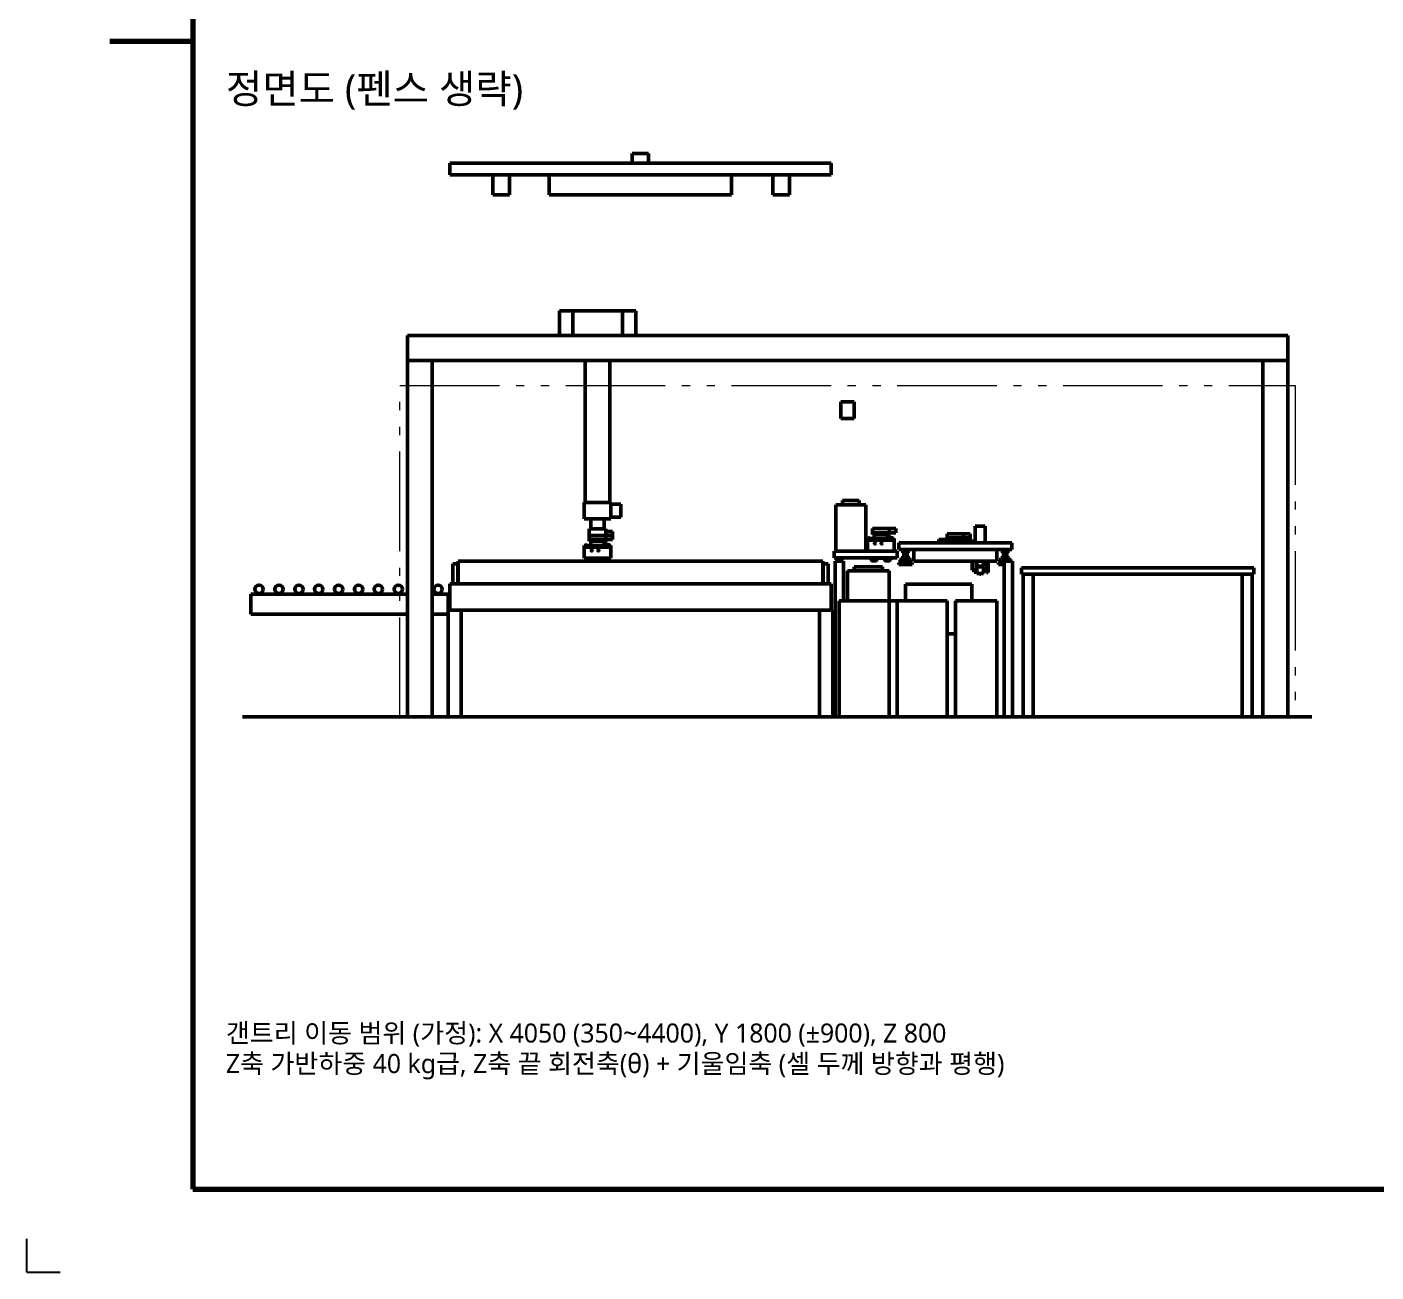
# Model space of a CAD drawing. Header units: millimetres. Extents: x 0 to 1800, y -680 to 297.
# Drawn here: x 0 to 162.8, y 0 to 150.2 of the extents above; entities that cross this region are included whole.
import ezdxf
from ezdxf.enums import TextEntityAlignment as Align

# ---------------------------------------------------------------- set-up
doc = ezdxf.new("R2010")
doc.units = ezdxf.units.MM
doc.linetypes.add('KS_PHANTOM', pattern=[20, 12, -2, 1, -2, 1, -2])
for name, color, linetype, lineweight in [('FRAME', 7, 'Continuous', 70), ('OUTLINE', 7, 'Continuous', 50), ('PHANTOM', 6, 'KS_PHANTOM', 18), ('TABLE', 7, 'Continuous', 25), ('TEXT', 7, 'Continuous', 25)]:
    doc.layers.add(name, color=color, linetype=linetype, lineweight=lineweight)
doc.styles.add('KS', font='malgun.ttf')

# ---------------------------------------------------------------- blocks, each defined once
blk = doc.blocks.new('D-01_R03_1of1')
at = {"layer": 'FRAME'}
blk.add_line((20, 148.5), (10, 148.5), dxfattribs=at)
blk.add_lwpolyline([(20, 10), (410, 10), (410, 287), (20, 287)], close=True, dxfattribs=at)
at = {"layer": 'OUTLINE'}
for p, q in [((51, 132.4), (51, 133.8)), ((51, 133.8), (97, 133.8)), ((73, 133.8), (73, 135)), ((73, 135), (75, 135)), ((75, 133.8), (75, 135)), ((97, 132.4), (97, 133.8)), ((51, 132.4), (56.2, 132.4)), ((56.2, 130), (56.2, 132.4)), ((56.2, 132.4), (58.2, 132.4)), ((58.2, 132.4), (63, 132.4)), ((58.2, 130), (58.2, 132.4)), ((63, 130), (63, 132.4)), ((63, 132.4), (85, 132.4)), ((85, 132.4), (90, 132.4)), ((85, 130), (85, 132.4)), ((90, 130), (90, 132.4)), ((90, 132.4), (92, 132.4)), ((92, 132.4), (97, 132.4)), ((92, 130), (92, 132.4)), ((56.2, 130), (58.2, 130)), ((63, 130), (85, 130)), ((90, 130), (92, 130)), ((64.23333, 113), (64.23333, 116)), ((64.23333, 116), (65.83333, 116)), ((65.83333, 113), (65.83333, 116)), ((65.83333, 116), (71.83333, 116)), ((71.83333, 113), (71.83333, 116)), ((71.83333, 116), (73.43333, 116)), ((73.43333, 113), (73.43333, 116)), ((45.9, 110), (45.9, 113)), ((45.9, 113), (64.23333, 113)), ((64.23333, 113), (65.83333, 113)), ((65.83333, 113), (71.83333, 113)), ((71.83333, 113), (73.43333, 113)), ((73.43333, 113), (152.1, 113)), ((152.1, 110), (152.1, 113)), ((45.9, 67), (45.9, 110)), ((45.9, 110), (48.9, 110)), ((45.9, 110), (152.1, 110)), ((48.9, 67), (48.9, 110)), ((67.33333, 92.88), (67.33333, 110)), ((70.33333, 92.88), (70.33333, 110)), ((149.1, 67), (149.1, 110)), ((149.1, 110), (152.1, 110)), ((152.1, 67), (152.1, 110)), ((98.2, 103), (98.2, 105)), ((99.8, 103), (99.8, 105)), ((67.23333, 90.88), (67.23333, 92.88)), ((70.43333, 92.68), (70.43333, 92.88)), ((98.4, 92.6), (98.4, 93.1)), ((100.4, 92.6), (100.4, 93.1)), ((70.43333, 91.08), (70.43333, 92.68)), ((70.43333, 92.68), (71.63333, 92.68)), ((71.63333, 91.08), (71.63333, 92.68)), ((97.6, 87), (97.6, 92.6)), ((101.2, 87), (101.2, 92.6)), ((67.83333, 88.88), (67.83333, 89.68)), ((68.03333, 89.68), (68.03333, 90.88)), ((69.63333, 89.68), (69.63333, 90.88)), ((69.83333, 89.38), (69.83333, 89.68)), ((70.43333, 90.88), (70.43333, 91.08)), ((70.43333, 91.08), (71.63333, 91.08)), ((102, 89.22), (102, 89.72)), ((104, 89.22), (104, 89.72)), ((104, 89.72), (104.8, 89.72)), ((104.8, 89.22), (104.8, 89.72)), ((114.4, 88), (114.4, 90)), ((114.4, 90), (115.6, 90)), ((115.6, 88), (115.6, 90)), ((67.83333, 88.38), (67.83333, 88.88)), ((67.83333, 88.18), (67.83333, 88.38)), ((68.03333, 87.68), (68.03333, 88.18)), ((69.63333, 87.68), (69.63333, 88.18)), ((69.81333, 87.68), (69.81333, 88)), ((69.83333, 88.88), (69.83333, 89.38)), ((69.83333, 89.38), (70.63333, 89.38)), ((69.83333, 88.38), (69.83333, 88.88)), ((69.83333, 88.88), (70.63333, 88.88)), ((69.83333, 88.18), (69.83333, 88.38)), ((69.83333, 88.38), (70.63333, 88.38)), ((69.85333, 87.68), (69.85333, 88)), ((69.94617, 87.68), (69.9333, 88.0016)), ((69.93333, 87.68), (69.93333, 88)), ((70.63333, 88.88), (70.63333, 89.38)), ((70.63333, 88.38), (70.63333, 88.88)), ((101.4, 88.32), (101.4, 88.52)), ((101.4, 88.52), (104.6, 88.52)), ((101.4, 87), (101.4, 88.32)), ((101.4, 88.32), (104.6, 88.32)), ((101.53, 88.6), (101.53, 88.52)), ((101.67, 88.6), (101.67, 88.52)), ((102, 89.02), (102, 89.22)), ((102.2, 88.52), (102.2, 89.02)), ((103.8, 88.52), (103.8, 89.02)), ((103.98, 88.52), (103.98, 88.84)), ((104, 89.02), (104, 89.22)), ((104, 89.22), (104.8, 89.22)), ((104.02, 88.52), (104.02, 88.84)), ((104.11283, 88.52), (104.09997, 88.8416)), ((104.1, 88.52), (104.1, 88.84)), ((104.33, 88.6), (104.33, 88.52)), ((104.47, 88.6), (104.47, 88.52)), ((104.6, 88.32), (104.6, 88.52)), ((104.6, 87), (104.6, 88.32)), ((105.2, 87.2), (105.2, 88)), ((105.2, 88), (118.8, 88)), ((110, 88), (110, 88.4)), ((110, 88.4), (114, 88.4)), ((111, 88.6), (111, 89.1)), ((111, 88.4), (111, 88.6)), ((113, 88.6), (113, 89.1)), ((113, 89.1), (113.8, 89.1)), ((113, 88.4), (113, 88.6)), ((113, 88.6), (113.8, 88.6)), ((113.8, 88.6), (113.8, 89.1)), ((114, 88), (114, 88.4)), ((118.8, 87.2), (118.8, 88)), ((67.23333, 87.48), (67.23333, 87.68)), ((67.23333, 87.68), (70.43333, 87.68)), ((67.23333, 86.16), (67.23333, 87.48)), ((67.23333, 87.48), (70.43333, 87.48)), ((67.36333, 87.76), (67.36333, 87.68)), ((67.50333, 87.76), (67.50333, 87.68)), ((70.16333, 87.76), (70.16333, 87.68)), ((70.30333, 87.76), (70.30333, 87.68)), ((70.43333, 87.48), (70.43333, 87.68)), ((70.43333, 86.16), (70.43333, 87.48)), ((97.4, 86.2), (97.4, 87)), ((97.4, 87), (105, 87)), ((105, 86.2), (105, 87)), ((105.2, 87.2), (118.8, 87.2)), ((105.68, 86.8), (105.68, 87.2)), ((105.8, 86.2), (105.8, 86.8)), ((106.2, 86.2), (106.2, 86.8)), ((106.32, 86.8), (106.32, 87.2)), ((107, 85.8), (107, 87.2)), ((107, 87.2), (117, 87.2)), ((117, 85.8), (117, 87.2)), ((117.68, 86.8), (117.68, 87.2)), ((117.8, 86.2), (117.8, 86.8)), ((118.2, 86.2), (118.2, 86.8)), ((118.32, 86.8), (118.32, 87.2)), ((51.36, 83.06), (51.36, 85.46)), ((51.36, 85.46), (51.96, 85.46)), ((51.96, 83.06), (51.96, 85.46)), ((52, 83.06), (52, 85.8)), ((52, 85.8), (96, 85.8)), ((67.23333, 86.16), (70.43333, 86.16)), ((67.43333, 85.8), (67.43333, 86.16)), ((67.47333, 85.88), (67.47333, 86.16)), ((67.47333, 85.88), (67.99333, 85.88)), ((67.99333, 85.88), (67.99333, 86.16)), ((68.92933, 86.16), (68.92933, 86.1)), ((68.97733, 86.16), (68.97733, 86.1)), ((69.16933, 86.16), (69.16933, 86.1)), ((69.21733, 86.16), (69.21733, 86.1)), ((70.23333, 85.8), (70.23333, 86.16)), ((96, 83.06), (96, 85.8)), ((96.04, 83.06), (96.04, 85.46)), ((96.04, 85.46), (96.64, 85.46)), ((96.64, 83.06), (96.64, 85.46)), ((97.4, 86.2), (105, 86.2)), ((97.5, 67), (97.5, 85.8)), ((97.5, 85.8), (98.5, 85.8)), ((98.5, 81), (98.5, 85.8)), ((99.8, 84.6), (99.8, 85.1)), ((99.8, 85.1), (103.2, 85.1)), ((101.6, 86.16), (101.6, 86.2)), ((101.6, 86.16), (104.4, 86.16)), ((101.8, 86.04), (101.8, 86.16)), ((101.8, 86.04), (102.6, 86.04)), ((102.6, 86.04), (102.6, 86.16)), ((103.2, 84.6), (103.2, 85.1)), ((103.4, 86.04), (103.4, 86.16)), ((103.4, 86.04), (104.2, 86.04)), ((104.2, 86.04), (104.2, 86.16)), ((104.4, 86.16), (104.4, 86.2)), ((105.2, 85.4), (105.2, 85.6)), ((105.36, 85.6), (105.36, 85.96)), ((105.48, 85.96), (105.48, 86.2)), ((106.52, 85.96), (106.52, 86.2)), ((106.64, 85.6), (106.64, 85.96)), ((106.8, 85.4), (106.8, 85.6)), ((107, 85.8), (117, 85.8)), ((114.03, 84.7), (114.03, 85.8)), ((114.53, 84.95), (114.53, 85.8)), ((114.53, 84.95), (114.59, 84.95)), ((114.6, 85.2), (114.6, 85.8)), ((114.6, 84.3), (114.6, 85.1)), ((114.94, 85.1), (114.94, 85.2)), ((115.06, 85.1), (115.06, 85.2)), ((115.4, 85.2), (115.4, 85.8)), ((115.4, 84.3), (115.4, 85.1)), ((115.74, 84.4), (115.74, 85.8)), ((115.94, 84.4), (115.94, 85.8)), ((117.2, 85.4), (117.2, 85.6)), ((117.36, 85.6), (117.36, 85.96)), ((117.48, 85.96), (117.48, 86.2)), ((117.9, 67), (117.9, 85.8)), ((117.9, 85.8), (118.9, 85.8)), ((118.52, 85.96), (118.52, 86.2)), ((118.64, 85.8), (118.64, 85.96)), ((118.9, 67), (118.9, 85.8)), ((120, 84.2), (120, 85)), ((120, 85), (148, 85)), ((148, 84.2), (148, 85)), ((51, 79.86), (51, 83.06)), ((51, 83.06), (97, 83.06)), ((97, 79.86), (97, 83.06)), ((99, 81), (99, 84.6)), ((99, 84.6), (104, 84.6)), ((104, 81), (104, 84.6)), ((114.28, 84.45), (114.59, 84.45)), ((114.94, 84.2), (114.94, 84.3)), ((115.06, 84.2), (115.06, 84.3)), ((120, 84.2), (148, 84.2)), ((120.2, 67), (120.2, 84.2)), ((121.4, 67), (121.4, 84.2)), ((146.6, 67), (146.6, 84.2)), ((147.8, 67), (147.8, 84.2)), ((27, 79.4), (27, 81.8)), ((27, 81.8), (45.9, 81.8)), ((48.9, 81.8), (50.8, 81.8)), ((50.8, 79.4), (50.8, 81.8)), ((106, 81), (106, 83)), ((106, 83), (114, 83)), ((114, 81), (114, 83)), ((50.8, 79.86), (52.4, 79.86)), ((52.4, 79.86), (95.6, 79.86)), ((52.4, 67), (52.4, 79.86)), ((95.6, 67), (95.6, 79.86)), ((95.6, 79.86), (97.2, 79.86)), ((97.2, 67), (97.2, 79.86)), ((98, 67), (98, 81)), ((98, 81), (104, 81)), ((104, 67), (104, 81)), ((105, 67), (105, 81)), ((105, 81), (111, 81)), ((111, 67), (111, 81)), ((112, 67), (112, 81)), ((112, 81), (117, 81)), ((117, 67), (117, 81)), ((27, 79.4), (45.9, 79.4)), ((48.9, 79.4), (50.8, 79.4)), ((50.8, 67), (50.8, 79.4)), ((111, 77), (112, 77)), ((26, 67), (155, 67)), ((45.9, 67), (48.9, 67)), ((50.8, 67), (52.4, 67)), ((95.6, 67), (97.2, 67)), ((97.5, 67), (98, 67)), ((98, 67), (104, 67)), ((105, 67), (111, 67)), ((111, 67), (112, 67)), ((112, 67), (117, 67)), ((117.9, 67), (118.9, 67)), ((120.2, 67), (121.4, 67)), ((146.6, 67), (147.8, 67)), ((149.1, 67), (152.1, 67))]:
    blk.add_line(p, q, dxfattribs=at)
for points in [[(98.2, 105), (98.22006, 105), (98.27922, 105), (98.37453, 105), (98.50121, 105), (98.65289, 105), (98.82198, 105), (99, 105), (99.17802, 105), (99.34711, 105), (99.49879, 105), (99.62547, 105), (99.72078, 105), (99.77994, 105), (99.8, 105)], [(98.2, 103), (98.22006, 103), (98.27922, 103), (98.37453, 103), (98.50121, 103), (98.65289, 103), (98.82198, 103), (99, 103), (99.17802, 103), (99.34711, 103), (99.49879, 103), (99.62547, 103), (99.72078, 103), (99.77994, 103), (99.8, 103)], [(67.23333, 92.88), (67.27345, 92.88), (67.39178, 92.88), (67.5824, 92.88), (67.83575, 92.88), (68.13912, 92.88), (68.4773, 92.88), (68.83333, 92.88), (69.18937, 92.88), (69.52755, 92.88), (69.83092, 92.88), (70.08426, 92.88), (70.27488, 92.88), (70.39322, 92.88), (70.43333, 92.88)], [(98.4, 93.1), (98.42507, 93.1), (98.49903, 93.1), (98.61817, 93.1), (98.77651, 93.1), (98.96612, 93.1), (99.17748, 93.1), (99.4, 93.1), (99.62252, 93.1), (99.83388, 93.1), (100.02349, 93.1), (100.18183, 93.1), (100.30097, 93.1), (100.37493, 93.1), (100.4, 93.1)], [(97.6, 92.6), (97.64513, 92.6), (97.77826, 92.6), (97.9927, 92.6), (98.27772, 92.6), (98.61901, 92.6), (98.99946, 92.6), (99.4, 92.6), (99.80054, 92.6), (100.18099, 92.6), (100.52228, 92.6), (100.8073, 92.6), (101.02174, 92.6), (101.15487, 92.6), (101.2, 92.6)], [(67.23333, 90.88), (67.27345, 90.88), (67.39178, 90.88), (67.5824, 90.88), (67.83575, 90.88), (68.13912, 90.88), (68.4773, 90.88), (68.83333, 90.88), (69.18937, 90.88), (69.52755, 90.88), (69.83092, 90.88), (70.08426, 90.88), (70.27488, 90.88), (70.39322, 90.88), (70.43333, 90.88)], [(67.83333, 89.68), (67.85841, 89.68), (67.93236, 89.68), (68.0515, 89.68), (68.20984, 89.68), (68.39945, 89.68), (68.61081, 89.68), (68.83333, 89.68), (69.05585, 89.68), (69.26722, 89.68), (69.45682, 89.68), (69.61516, 89.68), (69.7343, 89.68), (69.80826, 89.68), (69.83333, 89.68)], [(102, 89.72), (102.02507, 89.72), (102.09903, 89.72), (102.21817, 89.72), (102.37651, 89.72), (102.56612, 89.72), (102.77748, 89.72), (103, 89.72), (103.22252, 89.72), (103.43388, 89.72), (103.62349, 89.72), (103.78183, 89.72), (103.90097, 89.72), (103.97493, 89.72), (104, 89.72)], [(67.83333, 88.88), (67.85841, 88.88), (67.93236, 88.88), (68.0515, 88.88), (68.20984, 88.88), (68.39945, 88.88), (68.61081, 88.88), (68.83333, 88.88), (69.05585, 88.88), (69.26722, 88.88), (69.45682, 88.88), (69.61516, 88.88), (69.7343, 88.88), (69.80826, 88.88), (69.83333, 88.88)], [(67.83333, 88.38), (67.85841, 88.38), (67.93236, 88.38), (68.0515, 88.38), (68.20984, 88.38), (68.39945, 88.38), (68.61081, 88.38), (68.83333, 88.38), (69.05585, 88.38), (69.26722, 88.38), (69.45682, 88.38), (69.61516, 88.38), (69.7343, 88.38), (69.80826, 88.38), (69.83333, 88.38)], [(67.83333, 88.18), (67.85841, 88.18), (67.93236, 88.18), (68.0515, 88.18), (68.20984, 88.18), (68.39945, 88.18), (68.61081, 88.18), (68.83333, 88.18), (69.05585, 88.18), (69.26722, 88.18), (69.45682, 88.18), (69.61516, 88.18), (69.7343, 88.18), (69.80826, 88.18), (69.83333, 88.18)], [(69.85333, 88), (69.84885, 88), (69.84443, 88), (69.84012, 88), (69.83598, 88), (69.83205, 88), (69.82839, 88), (69.82505, 88), (69.82206, 88), (69.81946, 88), (69.81729, 88), (69.81558, 88), (69.81434, 88), (69.81358, 88), (69.81333, 88)], [(69.81333, 88), (69.81358, 88), (69.81434, 88), (69.81558, 88), (69.81729, 88), (69.81946, 88), (69.82206, 88), (69.82505, 88), (69.82839, 88), (69.83205, 88), (69.83598, 88), (69.84012, 88), (69.84443, 88), (69.84885, 88), (69.85333, 88)], [(69.87333, 88), (69.8708, 88), (69.86839, 88), (69.86613, 88), (69.86401, 88), (69.86206, 88), (69.86028, 88), (69.85869, 88), (69.85729, 88), (69.8561, 88), (69.85511, 88), (69.85434, 88), (69.85378, 88), (69.85345, 88), (69.85333, 88)], [(69.85333, 88), (69.85434, 88), (69.85729, 88), (69.86206, 88), (69.86839, 88), (69.87598, 88), (69.88443, 88), (69.89333, 88), (69.90223, 88), (69.91069, 88), (69.91827, 88), (69.92461, 88), (69.92937, 88), (69.93233, 88), (69.93333, 88)], [(69.86505, 88), (69.8855, 88.00125), (69.90858, 88.00209), (69.92653, 88.00222), (69.93156, 88.00199), (69.93286, 88.00182), (69.9333, 88.0016)], [(69.9333, 88.0016), (69.93254, 88.00126), (69.93027, 88.00086), (69.92162, 88)], [(69.9333, 88.0016), (69.9333, 88.0016)], [(101.67, 88.6), (101.66824, 88.6), (101.66307, 88.6), (101.65473, 88.6), (101.64364, 88.6), (101.63037, 88.6), (101.61558, 88.6), (101.6, 88.6), (101.58442, 88.6), (101.56963, 88.6), (101.55636, 88.6), (101.54527, 88.6), (101.53693, 88.6), (101.53176, 88.6), (101.53, 88.6)], [(102, 89.22), (102.02507, 89.22), (102.09903, 89.22), (102.21817, 89.22), (102.37651, 89.22), (102.56612, 89.22), (102.77748, 89.22), (103, 89.22), (103.22252, 89.22), (103.43388, 89.22), (103.62349, 89.22), (103.78183, 89.22), (103.90097, 89.22), (103.97493, 89.22), (104, 89.22)], [(102, 89.02), (102.02507, 89.02), (102.09903, 89.02), (102.21817, 89.02), (102.37651, 89.02), (102.56612, 89.02), (102.77748, 89.02), (103, 89.02), (103.22252, 89.02), (103.43388, 89.02), (103.62349, 89.02), (103.78183, 89.02), (103.90097, 89.02), (103.97493, 89.02), (104, 89.02)], [(104.02, 88.84), (104.01552, 88.84), (104.0111, 88.84), (104.00679, 88.84), (104.00264, 88.84), (103.99872, 88.84), (103.99506, 88.84), (103.99172, 88.84), (103.98873, 88.84), (103.98613, 88.84), (103.98396, 88.84), (103.98224, 88.84), (103.981, 88.84), (103.98025, 88.84), (103.98, 88.84)], [(103.98, 88.84), (103.98025, 88.84), (103.981, 88.84), (103.98224, 88.84), (103.98396, 88.84), (103.98613, 88.84), (103.98873, 88.84), (103.99172, 88.84), (103.99506, 88.84), (103.99872, 88.84), (104.00264, 88.84), (104.00679, 88.84), (104.0111, 88.84), (104.01552, 88.84), (104.02, 88.84)], [(104.04, 88.84), (104.03747, 88.84), (104.03506, 88.84), (104.03279, 88.84), (104.03068, 88.84), (104.02873, 88.84), (104.02695, 88.84), (104.02536, 88.84), (104.02396, 88.84), (104.02277, 88.84), (104.02178, 88.84), (104.021, 88.84), (104.02045, 88.84), (104.02011, 88.84), (104.02, 88.84)], [(104.02, 88.84), (104.021, 88.84), (104.02396, 88.84), (104.02873, 88.84), (104.03506, 88.84), (104.04264, 88.84), (104.0511, 88.84), (104.06, 88.84), (104.0689, 88.84), (104.07736, 88.84), (104.08494, 88.84), (104.09127, 88.84), (104.09604, 88.84), (104.099, 88.84), (104.1, 88.84)], [(104.03172, 88.84), (104.05216, 88.84125), (104.07525, 88.84209), (104.0932, 88.84222), (104.09823, 88.84199), (104.09953, 88.84182), (104.09997, 88.8416)], [(104.09997, 88.8416), (104.09921, 88.84126), (104.09694, 88.84086), (104.08828, 88.84)], [(104.09997, 88.8416), (104.09997, 88.8416)], [(104.47, 88.6), (104.46824, 88.6), (104.46307, 88.6), (104.45473, 88.6), (104.44364, 88.6), (104.43037, 88.6), (104.41558, 88.6), (104.4, 88.6), (104.38442, 88.6), (104.36963, 88.6), (104.35636, 88.6), (104.34527, 88.6), (104.33693, 88.6), (104.33176, 88.6), (104.33, 88.6)], [(111, 89.1), (111.02507, 89.1), (111.09903, 89.1), (111.21817, 89.1), (111.37651, 89.1), (111.56612, 89.1), (111.77748, 89.1), (112, 89.1), (112.22252, 89.1), (112.43388, 89.1), (112.62349, 89.1), (112.78183, 89.1), (112.90097, 89.1), (112.97493, 89.1), (113, 89.1)], [(111, 88.6), (111.02507, 88.6), (111.09903, 88.6), (111.21817, 88.6), (111.37651, 88.6), (111.56612, 88.6), (111.77748, 88.6), (112, 88.6), (112.22252, 88.6), (112.43388, 88.6), (112.62349, 88.6), (112.78183, 88.6), (112.90097, 88.6), (112.97493, 88.6), (113, 88.6)], [(67.50333, 87.76), (67.50158, 87.76), (67.4964, 87.76), (67.48806, 87.76), (67.47698, 87.76), (67.46371, 87.76), (67.44891, 87.76), (67.43333, 87.76), (67.41776, 87.76), (67.40296, 87.76), (67.38969, 87.76), (67.37861, 87.76), (67.37027, 87.76), (67.36509, 87.76), (67.36333, 87.76)], [(70.30333, 87.76), (70.30158, 87.76), (70.2964, 87.76), (70.28806, 87.76), (70.27698, 87.76), (70.26371, 87.76), (70.24891, 87.76), (70.23333, 87.76), (70.21776, 87.76), (70.20296, 87.76), (70.18969, 87.76), (70.17861, 87.76), (70.17027, 87.76), (70.16509, 87.76), (70.16333, 87.76)], [(105.68, 86.8), (105.68802, 86.8), (105.71169, 86.8), (105.74981, 86.8), (105.80048, 86.8), (105.86116, 86.8), (105.92879, 86.8), (106, 86.8), (106.07121, 86.8), (106.13884, 86.8), (106.19952, 86.8), (106.25019, 86.8), (106.28831, 86.8), (106.31198, 86.8), (106.32, 86.8)], [(117.68, 86.8), (117.68802, 86.8), (117.71169, 86.8), (117.74981, 86.8), (117.80048, 86.8), (117.86116, 86.8), (117.92879, 86.8), (118, 86.8), (118.07121, 86.8), (118.13884, 86.8), (118.19952, 86.8), (118.25019, 86.8), (118.28831, 86.8), (118.31198, 86.8), (118.32, 86.8)], [(68.92933, 86.1), (68.92994, 86.1), (68.93171, 86.1), (68.93457, 86.1), (68.93837, 86.1), (68.94292, 86.1), (68.94799, 86.1), (68.95333, 86.1), (68.95867, 86.1), (68.96375, 86.1), (68.9683, 86.1), (68.9721, 86.1), (68.97496, 86.1), (68.97673, 86.1), (68.97733, 86.1)], [(68.97733, 86.1), (68.97673, 86.1), (68.97496, 86.1), (68.9721, 86.1), (68.9683, 86.1), (68.96375, 86.1), (68.95867, 86.1), (68.95333, 86.1), (68.94799, 86.1), (68.94292, 86.1), (68.93837, 86.1), (68.93457, 86.1), (68.93171, 86.1), (68.92994, 86.1), (68.92933, 86.1)], [(69.16933, 86.1), (69.16994, 86.1), (69.17171, 86.1), (69.17457, 86.1), (69.17837, 86.1), (69.18292, 86.1), (69.18799, 86.1), (69.19333, 86.1), (69.19867, 86.1), (69.20375, 86.1), (69.2083, 86.1), (69.2121, 86.1), (69.21496, 86.1), (69.21673, 86.1), (69.21733, 86.1)], [(69.21733, 86.1), (69.21673, 86.1), (69.21496, 86.1), (69.2121, 86.1), (69.2083, 86.1), (69.20375, 86.1), (69.19867, 86.1), (69.19333, 86.1), (69.18799, 86.1), (69.18292, 86.1), (69.17837, 86.1), (69.17457, 86.1), (69.17171, 86.1), (69.16994, 86.1), (69.16933, 86.1)], [(102.1, 86.04), (102.04281, 85.99249), (102.01456, 85.96832), (101.98666, 85.94378), (101.96052, 85.91983), (101.93515, 85.8951), (101.92345, 85.88275), (101.91235, 85.8699), (101.90716, 85.86312), (101.90249, 85.856), (101.89961, 85.85015), (101.89865, 85.84707), (101.89835, 85.8439), (101.89881, 85.84179), (101.9, 85.84)], [(101.9, 85.84), (102.5, 85.84)], [(102.22115, 86.04), (102.21073, 86.03867), (102.2, 86.0382), (102.18927, 86.03867), (102.17885, 86.04)], [(102.5, 85.84), (102.50102, 85.84141), (102.50156, 85.84313), (102.50164, 85.84516), (102.50125, 85.8475), (102.49906, 85.85313), (102.495, 85.86), (102.48906, 85.86812), (102.48125, 85.8775), (102.47156, 85.88813), (102.46, 85.9), (102.43125, 85.9275), (102.395, 85.96), (102.35125, 85.9975), (102.3, 86.04)], [(103.7, 86.04), (103.64281, 85.99249), (103.61456, 85.96832), (103.58666, 85.94378), (103.56052, 85.91983), (103.53515, 85.8951), (103.52345, 85.88275), (103.51235, 85.8699), (103.50716, 85.86312), (103.50249, 85.856), (103.49961, 85.85015), (103.49865, 85.84707), (103.49835, 85.8439), (103.49881, 85.84179), (103.5, 85.84)], [(103.5, 85.84), (104.1, 85.84)], [(103.82115, 86.04), (103.81073, 86.03867), (103.8, 86.0382), (103.78927, 86.03867), (103.77885, 86.04)], [(104.1, 85.84), (104.10102, 85.84141), (104.10156, 85.84313), (104.10164, 85.84516), (104.10125, 85.8475), (104.09906, 85.85313), (104.095, 85.86), (104.08906, 85.86812), (104.08125, 85.8775), (104.07156, 85.88813), (104.06, 85.9), (104.03125, 85.9275), (103.995, 85.96), (103.95125, 85.9975), (103.9, 86.04)], [(105.2, 85.6), (105.22006, 85.6), (105.27922, 85.6), (105.37453, 85.6), (105.50121, 85.6), (105.65289, 85.6), (105.82198, 85.6), (106, 85.6), (106.17802, 85.6), (106.34711, 85.6), (106.49879, 85.6), (106.62547, 85.6), (106.72078, 85.6), (106.77994, 85.6), (106.8, 85.6)], [(105.2, 85.4), (105.22006, 85.4), (105.27922, 85.4), (105.37453, 85.4), (105.50121, 85.4), (105.65289, 85.4), (105.82198, 85.4), (106, 85.4), (106.17802, 85.4), (106.34711, 85.4), (106.49879, 85.4), (106.62547, 85.4), (106.72078, 85.4), (106.77994, 85.4), (106.8, 85.4)], [(105.36, 85.96), (105.37605, 85.96), (105.42338, 85.96), (105.49963, 85.96), (105.60097, 85.96), (105.72231, 85.96), (105.85759, 85.96), (106, 85.96), (106.14241, 85.96), (106.27769, 85.96), (106.39903, 85.96), (106.50037, 85.96), (106.57662, 85.96), (106.62395, 85.96), (106.64, 85.96)], [(105.48, 86.2), (105.49304, 86.2), (105.5315, 86.2), (105.59345, 86.2), (105.67579, 86.2), (105.77438, 86.2), (105.88429, 86.2), (106, 86.2), (106.11571, 86.2), (106.22562, 86.2), (106.32421, 86.2), (106.40655, 86.2), (106.4685, 86.2), (106.50696, 86.2), (106.52, 86.2)], [(114.03, 84.7), (114.03157, 84.7), (114.03627, 84.7), (114.04403, 84.7), (114.05476, 84.7), (114.06832, 84.7), (114.08454, 84.7), (114.10322, 84.7), (114.12413, 84.7), (114.14699, 84.7), (114.17153, 84.7), (114.19743, 84.7), (114.22437, 84.7), (114.25201, 84.7), (114.28, 84.7)], [(114.28, 84.7), (114.30799, 84.72799), (114.33563, 84.75563), (114.36257, 84.78257), (114.38847, 84.80847), (114.41301, 84.83301), (114.43587, 84.85587), (114.45678, 84.87678), (114.47546, 84.89546), (114.49168, 84.91168), (114.50524, 84.92524), (114.51597, 84.93597), (114.52373, 84.94373), (114.52843, 84.94843), (114.53, 84.95)], [(114.53, 84.95), (114.52843, 84.94843), (114.52373, 84.94373), (114.51597, 84.93597), (114.50524, 84.92524), (114.49168, 84.91168), (114.47546, 84.89546), (114.45678, 84.87678), (114.43587, 84.85587), (114.41301, 84.83301), (114.38847, 84.80847), (114.36257, 84.78257), (114.33563, 84.75563), (114.30799, 84.72799), (114.28, 84.7)], [(114.28, 84.7), (114.28, 84.67201), (114.28, 84.64437), (114.28, 84.61743), (114.28, 84.59153), (114.28, 84.56699), (114.28, 84.54413), (114.28, 84.52322), (114.28, 84.50454), (114.28, 84.48832), (114.28, 84.47476), (114.28, 84.46403), (114.28, 84.45627), (114.28, 84.45157), (114.28, 84.45)], [(114.59, 84.95), (114.59, 84.94373), (114.59, 84.92524), (114.59, 84.89546), (114.59, 84.85587), (114.59, 84.80847), (114.59, 84.75563), (114.59, 84.7), (114.59, 84.64437), (114.59, 84.59153), (114.59, 84.54413), (114.59, 84.50454), (114.59, 84.47476), (114.59, 84.45627), (114.59, 84.45)], [(114.6, 85.2), (114.61003, 85.2), (114.63961, 85.2), (114.68727, 85.2), (114.7506, 85.2), (114.82645, 85.2), (114.91099, 85.2), (115, 85.2), (115.08901, 85.2), (115.17355, 85.2), (115.2494, 85.2), (115.31273, 85.2), (115.36039, 85.2), (115.38997, 85.2), (115.4, 85.2)], [(114.6, 85.1), (114.61003, 85.1), (114.63961, 85.1), (114.68727, 85.1), (114.7506, 85.1), (114.82645, 85.1), (114.91099, 85.1), (115, 85.1), (115.08901, 85.1), (115.17355, 85.1), (115.2494, 85.1), (115.31273, 85.1), (115.36039, 85.1), (115.38997, 85.1), (115.4, 85.1)], [(117.2, 85.6), (117.20426, 85.6), (117.217, 85.6), (117.23807, 85.6), (117.26726, 85.6), (117.30425, 85.6), (117.34866, 85.6), (117.4, 85.6), (117.45773, 85.6), (117.52124, 85.6), (117.58985, 85.6), (117.66282, 85.6), (117.73939, 85.6), (117.81873, 85.6), (117.9, 85.6)], [(117.2, 85.4), (117.20426, 85.4), (117.217, 85.4), (117.23807, 85.4), (117.26726, 85.4), (117.30425, 85.4), (117.34866, 85.4), (117.4, 85.4), (117.45773, 85.4), (117.52124, 85.4), (117.58985, 85.4), (117.66282, 85.4), (117.73939, 85.4), (117.81873, 85.4), (117.9, 85.4)], [(117.36, 85.96), (117.37605, 85.96), (117.42338, 85.96), (117.49963, 85.96), (117.60097, 85.96), (117.72231, 85.96), (117.85759, 85.96), (118, 85.96), (118.14241, 85.96), (118.27769, 85.96), (118.39903, 85.96), (118.50037, 85.96), (118.57662, 85.96), (118.62395, 85.96), (118.64, 85.96)], [(117.48, 86.2), (117.49304, 86.2), (117.5315, 86.2), (117.59345, 86.2), (117.67579, 86.2), (117.77438, 86.2), (117.88429, 86.2), (118, 86.2), (118.11571, 86.2), (118.22562, 86.2), (118.32421, 86.2), (118.40655, 86.2), (118.4685, 86.2), (118.50696, 86.2), (118.52, 86.2)], [(114.6, 84.3), (114.61003, 84.3), (114.63961, 84.3), (114.68727, 84.3), (114.7506, 84.3), (114.82645, 84.3), (114.91099, 84.3), (115, 84.3), (115.08901, 84.3), (115.17355, 84.3), (115.2494, 84.3), (115.31273, 84.3), (115.36039, 84.3), (115.38997, 84.3), (115.4, 84.3)], [(115.06, 84.2), (115.0585, 84.2), (115.05406, 84.2), (115.04691, 84.2), (115.03741, 84.2), (115.02603, 84.2), (115.01335, 84.2), (115, 84.2), (114.98665, 84.2), (114.97397, 84.2), (114.96259, 84.2), (114.95309, 84.2), (114.94594, 84.2), (114.9415, 84.2), (114.94, 84.2)], [(114.94, 84.2), (114.9415, 84.2), (114.94594, 84.2), (114.95309, 84.2), (114.96259, 84.2), (114.97397, 84.2), (114.98665, 84.2), (115, 84.2), (115.01335, 84.2), (115.02603, 84.2), (115.03741, 84.2), (115.04691, 84.2), (115.05406, 84.2), (115.0585, 84.2), (115.06, 84.2)], [(115.74, 84.4), (115.74251, 84.4), (115.7499, 84.4), (115.76182, 84.4), (115.77765, 84.4), (115.79661, 84.4), (115.81775, 84.4), (115.84, 84.4), (115.86225, 84.4), (115.88339, 84.4), (115.90235, 84.4), (115.91818, 84.4), (115.9301, 84.4), (115.93749, 84.4), (115.94, 84.4)], [(104, 81), (104.07409, 81), (104.14786, 81), (104.22129, 81), (104.29435, 81), (104.36702, 81), (104.43927, 81), (104.5111, 81), (104.58248, 81), (104.65337, 81), (104.72378, 81), (104.79366, 81), (104.86301, 81), (104.93179, 81), (105, 81)], [(104, 67), (104.07409, 67), (104.14786, 67), (104.22129, 67), (104.29435, 67), (104.36702, 67), (104.43927, 67), (104.5111, 67), (104.58248, 67), (104.65337, 67), (104.72378, 67), (104.79366, 67), (104.86301, 67), (104.93179, 67), (105, 67)]]:
    blk.add_lwpolyline(points, dxfattribs=at)
for centre, radius in [((102.3, 87.92), 0.055), ((103.1, 87.92), 0.055), ((68.13333, 87.08), 0.055), ((68.93333, 87.08), 0.055), ((28, 82.4), 0.5), ((30.4, 82.4), 0.5), ((32.8, 82.4), 0.5), ((35.2, 82.4), 0.5), ((37.6, 82.4), 0.5), ((40, 82.4), 0.5), ((42.4, 82.4), 0.5), ((44.8, 82.4), 0.5), ((49.6, 82.4), 0.5)]:
    blk.add_circle(centre, radius, dxfattribs=at)
at = {"layer": 'PHANTOM'}
blk.add_lwpolyline([(45, 67), (45, 107), (153, 107), (153, 67)], dxfattribs=at)
at = {"layer": 'TABLE'}
for q in [(0, 4), (4, 0)]:
    blk.add_line((0, 0), q, dxfattribs=at)
at = {"layer": 'TEXT', "style": 'KS'}
for s, height, p in [('정면도 (펜스 생략)', 3.5, (24, 140)), ('갠트리 이동 범위 (가정): X 4050 (350~4400), Y 1800 (±900), Z 800', 2.3, (24, 27)), ('Z축 가반하중 40 kg급, Z축 끝 회전축(θ) + 기울임축 (셀 두께 방향과 평행)', 2.3, (24, 23.32))]:
    blk.add_text(s, height=height, dxfattribs=at).set_placement(p, align=Align.BOTTOM_LEFT)

msp = doc.modelspace()

# ---------------------------------------------------------------- block references
msp.add_blockref('D-01_R03_1of1', (0, 0))

doc.saveas('drawing.dxf')
